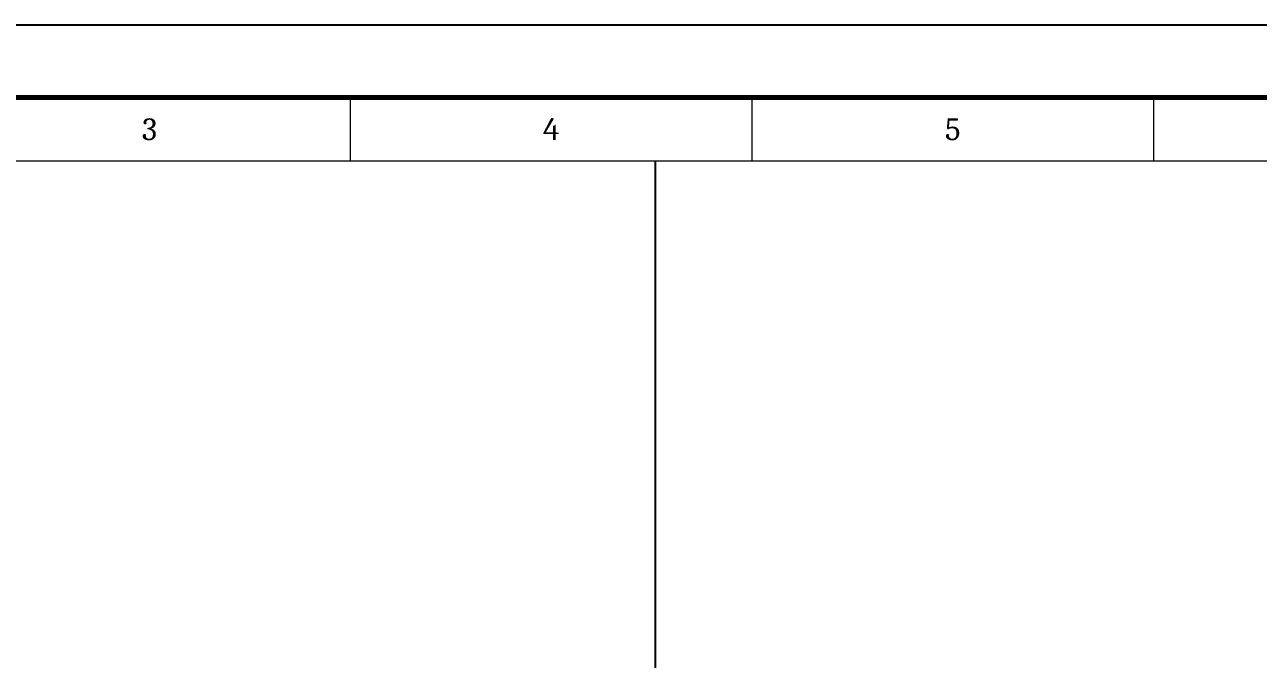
# Model space of a CAD drawing. Header units: millimetres. Extents: x -116965 to 323937, y 291661 to 566926.
# Drawn here: x -14205 to -12591, y 326841 to 327671 of the extents above; entities that cross this region are included whole.
import ezdxf
from ezdxf.enums import TextEntityAlignment as Align

# ---------------------------------------------------------------- set-up
doc = ezdxf.new("R2010")
doc.units = ezdxf.units.MM
doc.layers.get('0').update_dxf_attribs({"lineweight": 18})
doc.styles.add('hwBorder', font='Cambria.ttf')

# ---------------------------------------------------------------- blocks, each defined once
blk = doc.blocks.new('*U1980')
at = {"color": 5}
for p, q in [((92.704, 198.621), (92.704, 194.282)), ((120.272, 198.621), (120.272, 194.282)), ((147.839, 198.621), (147.839, 194.282))]:
    blk.add_line(p, q, dxfattribs=at)
at = {"color": 5, "const_width": 0.35}
blk.add_lwpolyline([(10, 198.621), (285.679, 198.621), (285.679, 5), (10, 5)], close=True, dxfattribs=at)
at = {"color": 5}
blk.add_lwpolyline([(14.339, 194.282), (281.339, 194.282), (281.339, 9.339), (14.339, 9.339)], close=True, dxfattribs=at)
at = {"layer": 'Defpoints', "color": 4}
blk.add_lwpolyline([(0, 203.621), (290.679, 203.621), (290.679, 0), (0, 0)], close=True, dxfattribs=at)
at = {"color": 253, "style": 'hwBorder'}
for s, p in [('3', (78.92, 196.452)), ('4', (106.488, 196.452)), ('5', (134.056, 196.452))]:
    blk.add_text(s, height=1.5, dxfattribs=at).set_placement(p, align=Align.MIDDLE_CENTER)
at = {"color": 6, "style": 'hwBorder', "flags": 8}
for tag, p in [("DWG'SNAME", (266.339, 58.998)), ("DWG'SCODE2", (266.339, 51.052))]:
    blk.add_attdef(tag, text='', height=1.5, dxfattribs=at).set_placement(p, align=Align.MIDDLE_CENTER)
at = {"color": 253, "style": 'hwBorder', "flags": 8}
for tag, p in [('REV_0', (253.339, 43.788)), ('REV_MODIFY0', (264.339, 44.1)), ('REV_DATE0', (277.339, 44.1)), ('REV_1', (253.339, 40.477)), ('REV_MODIFY1', (264.339, 40.789)), ('REV_DATE1', (277.339, 40.789)), ('REV_2', (253.339, 37.166)), ('REV_MODIFY2', (264.339, 37.479)), ('REV_DATE2', (277.339, 37.479)), ('REV_3', (253.339, 33.856)), ('REV_MODIFY3', (264.339, 34.169)), ('REV_DATE3', (277.339, 34.169)), ('REV_MODIFY4', (264.339, 30.858)), ('REV_DATE4', (277.339, 30.858)), ('REV_4', (253.339, 30.545))]:
    blk.add_attdef(tag, text='', height=1, dxfattribs=at).set_placement(p, align=Align.MIDDLE_CENTER)
at = {"color": 6, "style": 'hwBorder', "flags": 8}
for tag, p in [('TOLERANCE', (261.539, 27.216)), ('PAGE', (259.339, 15.298))]:
    blk.add_attdef(tag, text='', height=1.5, dxfattribs=at).set_placement(p, align=Align.MIDDLE_LEFT)

msp = doc.modelspace()

# ---------------------------------------------------------------- linework, layer by layer
at = {"lineweight": -3, "ltscale": 5}
msp.add_line((-13379.835303, 327492.967085), (-13379.835303, 323967.579866), dxfattribs=at)

# ---------------------------------------------------------------- block references
at = {"ltscale": 5, "xscale": 19.06208696931636, "yscale": 19.06208696931636, "zscale": 19.06208696931636}
msp.add_blockref('*U1980', (-15546.117282, 323789.550121), dxfattribs=at)

doc.saveas('drawing.dxf')
